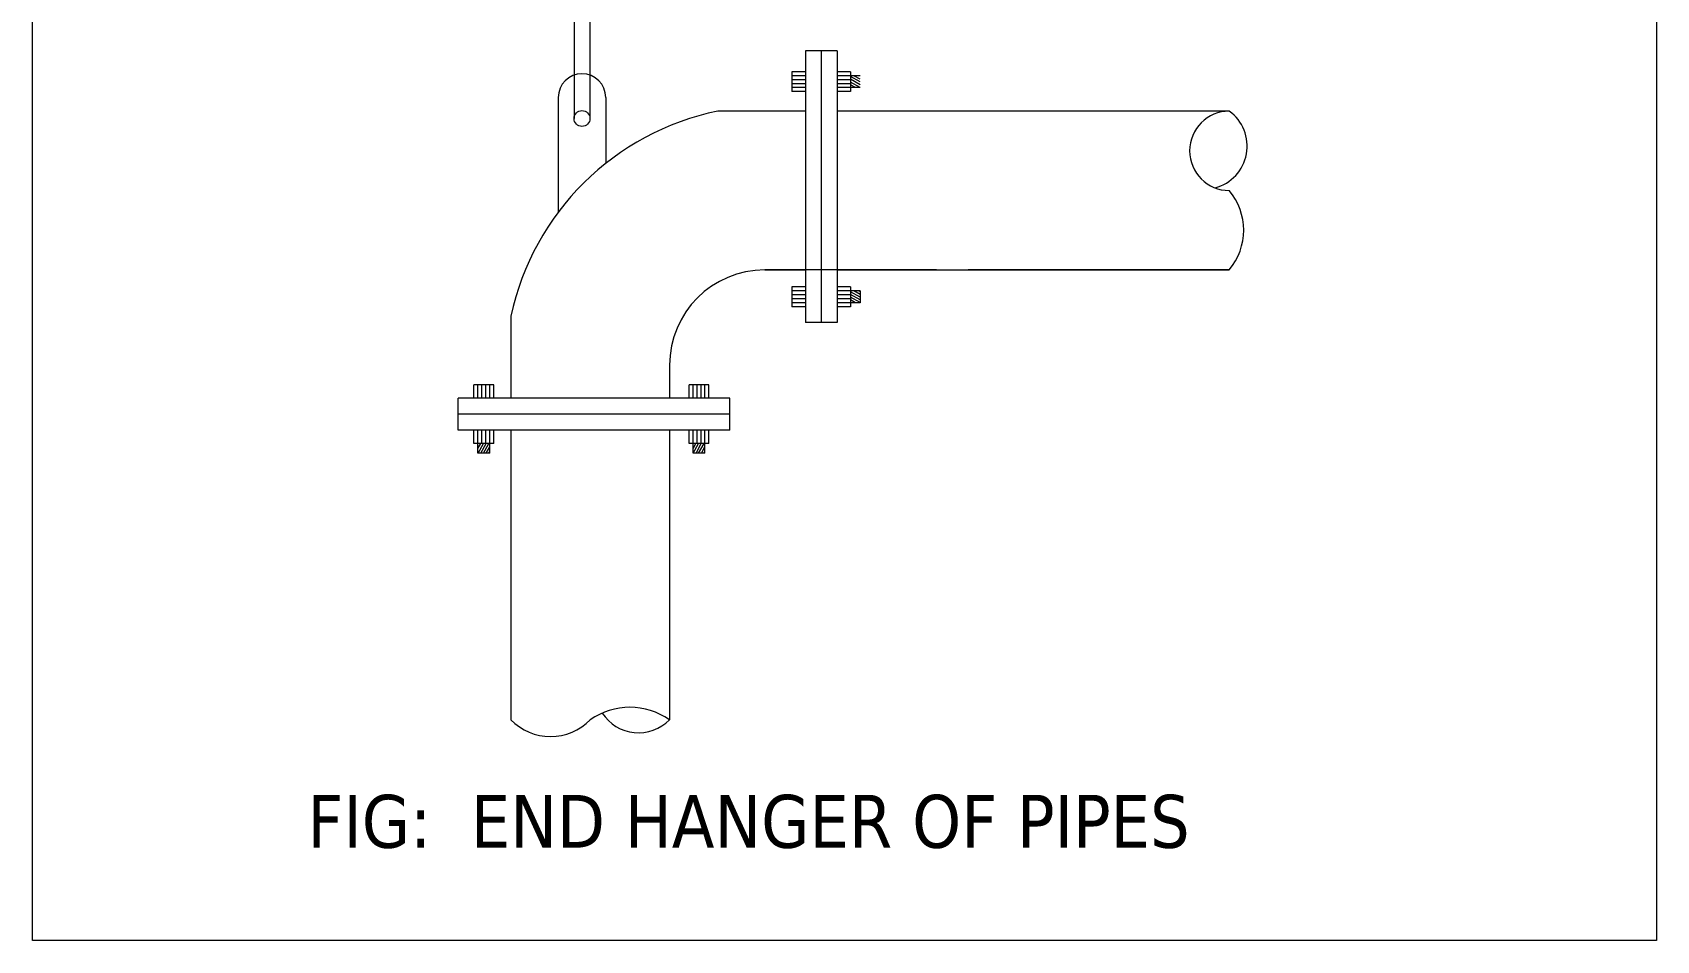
# Model space of a CAD drawing. Header units: inches. Extents: x -98933 to 1585249, y -3352739 to 192771.
# Drawn here: x -774.2 to -319.9, y 50079.5 to 50333.6 of the extents above; entities that cross this region are included whole.
import ezdxf

# ---------------------------------------------------------------- set-up
doc = ezdxf.new("R2010")
doc.units = ezdxf.units.IN
doc.header["$MEASUREMENT"] = 0
for name, color, linetype, lineweight in [('BODY', 7, 'Continuous', 5), ('DIM', 7, 'Continuous', 0), ('FF-PIPE', 14, 'Continuous', 35)]:
    doc.layers.add(name, color=color, linetype=linetype, lineweight=lineweight)
doc.styles.add('arial narrow', font='tahoma.ttf')

# ---------------------------------------------------------------- blocks, each defined once
blk = doc.blocks.new('aqwerty')
at = {"layer": 'BODY'}
for p, q in [((209583.1, -19916.8), (209583.1, -20067.1)), ((209593.9, -19916.8), (209593.9, -20067.1)), ((209740.5, -20021.1), (209740.5, -20205.9)), ((209762.1, -20021.1), (209740.5, -20021.1)), ((209751.3, -20021.1), (209751.3, -20205.9)), ((209762.1, -20021.1), (209762.1, -20205.9)), ((209731.3, -20035.3), (209731.3, -20048.8)), ((209731.3, -20035.3), (209731.3, -20048.8)), ((209740.5, -20035.3), (209731.3, -20035.3)), ((209740.5, -20035.3), (209731.3, -20035.3)), ((209771.2, -20035.3), (209762.1, -20035.3)), ((209771.2, -20035.3), (209762.1, -20035.3)), ((209771.2, -20035.3), (209771.2, -20048.8)), ((209740.5, -20038), (209731.3, -20038)), ((209740.5, -20038), (209731.3, -20038)), ((209740.5, -20040.7), (209731.3, -20040.7)), ((209740.5, -20040.7), (209731.3, -20040.7)), ((209740.5, -20043.4), (209731.3, -20043.4)), ((209740.5, -20043.4), (209731.3, -20043.4)), ((209740.5, -20046.1), (209731.3, -20046.1)), ((209740.5, -20046.1), (209731.3, -20046.1)), ((209777.8, -20038), (209762.1, -20038)), ((209777.8, -20038), (209762.1, -20038)), ((209771.2, -20040.7), (209762.1, -20040.7)), ((209771.2, -20040.7), (209762.1, -20040.7)), ((209771.2, -20043.4), (209762.1, -20043.4)), ((209771.2, -20043.4), (209762.1, -20043.4)), ((209777.8, -20046.1), (209762.1, -20046.1)), ((209777.8, -20046.1), (209762.1, -20046.1)), ((209777.8, -20042.2), (209771.2, -20038.6)), ((209777.8, -20042.2), (209771.2, -20038.6)), ((209777.8, -20044.1), (209771.2, -20040.4)), ((209777.8, -20044.1), (209771.2, -20040.4)), ((209777.8, -20046), (209771.2, -20042.3)), ((209777.8, -20046), (209771.2, -20042.3)), ((209774.7, -20046.1), (209771.2, -20044.1)), ((209774.7, -20046.1), (209771.2, -20044.1)), ((209771.4, -20046.1), (209771.2, -20046)), ((209771.4, -20046.1), (209771.2, -20046)), ((209777.8, -20040.4), (209773.5, -20038)), ((209777.8, -20040.4), (209773.5, -20038)), ((209572.3, -20052.8), (209572.3, -20131)), ((209604.7, -20052.8), (209604.7, -20097.7)), ((209740.5, -20048.8), (209731.3, -20048.8)), ((209740.5, -20048.8), (209731.3, -20048.8)), ((209771.2, -20048.8), (209762.1, -20048.8)), ((209771.2, -20048.8), (209762.1, -20048.8)), ((209740.5, -20062.1), (209681, -20062.1)), ((209829.8, -20062.1), (209762.1, -20062.1)), ((210029, -20062.1), (209822.4, -20062.1)), ((209829.8, -20170.1), (209712.9, -20170.1)), ((209712.9, -20170.1), (209740.5, -20170.1)), ((209762.1, -20170.1), (210029, -20170.1)), ((210029, -20170.1), (209851.4, -20170.1)), ((209731.3, -20181.7), (209731.3, -20195.2)), ((209731.3, -20181.7), (209731.3, -20195.2)), ((209740.5, -20181.7), (209731.3, -20181.7)), ((209740.5, -20181.7), (209731.3, -20181.7)), ((209740.5, -20184.4), (209731.3, -20184.4)), ((209740.5, -20184.4), (209731.3, -20184.4)), ((209740.5, -20187.1), (209731.3, -20187.1)), ((209740.5, -20187.1), (209731.3, -20187.1)), ((209740.5, -20189.8), (209731.3, -20189.8)), ((209740.5, -20189.8), (209731.3, -20189.8)), ((209762.1, -20181.7), (209762.1, -20195.2)), ((209771.2, -20181.7), (209762.1, -20181.7)), ((209771.2, -20181.7), (209762.1, -20181.7)), ((209777.8, -20184.4), (209762.1, -20184.4)), ((209777.8, -20184.4), (209762.1, -20184.4)), ((209771.2, -20187.1), (209762.1, -20187.1)), ((209771.2, -20187.1), (209762.1, -20187.1)), ((209771.2, -20189.8), (209762.1, -20189.8)), ((209771.2, -20189.8), (209762.1, -20189.8)), ((209771.2, -20181.7), (209771.2, -20195.2)), ((209771.2, -20181.7), (209771.2, -20195.2)), ((209777.8, -20188.6), (209771.2, -20185)), ((209777.8, -20188.6), (209771.2, -20185)), ((209777.8, -20190.5), (209771.2, -20186.8)), ((209777.8, -20190.5), (209771.2, -20186.8)), ((209777.8, -20192.4), (209771.2, -20188.7)), ((209777.8, -20192.4), (209771.2, -20188.7)), ((209774.7, -20192.5), (209771.2, -20190.6)), ((209774.7, -20192.5), (209771.2, -20190.6)), ((209777.8, -20186.8), (209773.5, -20184.4)), ((209777.8, -20186.8), (209773.5, -20184.4)), ((209777.8, -20185), (209776.8, -20184.4)), ((209777.8, -20185), (209776.8, -20184.4)), ((209777.8, -20184.4), (209777.8, -20192.5)), ((209777.8, -20184.4), (209777.8, -20192.5)), ((209540.1, -20201.6), (209540.1, -20257.5)), ((209740.5, -20192.5), (209731.3, -20192.5)), ((209740.5, -20192.5), (209731.3, -20192.5)), ((209740.5, -20195.2), (209731.3, -20195.2)), ((209740.5, -20195.2), (209731.3, -20195.2)), ((209777.8, -20192.5), (209762.1, -20192.5)), ((209777.8, -20192.5), (209762.1, -20192.5)), ((209771.2, -20195.2), (209762.1, -20195.2)), ((209771.2, -20195.2), (209762.1, -20195.2)), ((209771.4, -20192.5), (209771.2, -20192.4)), ((209771.4, -20192.5), (209771.2, -20192.4)), ((209762.1, -20205.9), (209740.5, -20205.9)), ((209648.1, -20234.9), (209648.1, -20257.5)), ((209689, -20257.5), (209504.2, -20257.5)), ((209504.2, -20279.1), (209504.2, -20257.5)), ((209515, -20257.5), (209515, -20248.3)), ((209515, -20257.5), (209515, -20248.3)), ((209528.5, -20248.3), (209515, -20248.3)), ((209528.5, -20248.3), (209515, -20248.3)), ((209517.7, -20257.5), (209517.7, -20248.3)), ((209517.7, -20257.5), (209517.7, -20248.3)), ((209520.4, -20257.5), (209520.4, -20248.3)), ((209520.4, -20257.5), (209520.4, -20248.3)), ((209523.1, -20257.5), (209523.1, -20248.3)), ((209523.1, -20257.5), (209523.1, -20248.3)), ((209525.8, -20257.5), (209525.8, -20248.3)), ((209525.8, -20257.5), (209525.8, -20248.3)), ((209528.5, -20257.5), (209528.5, -20248.3)), ((209528.5, -20257.5), (209528.5, -20248.3)), ((209661.4, -20257.5), (209661.4, -20248.3)), ((209661.4, -20257.5), (209661.4, -20248.3)), ((209674.9, -20248.3), (209661.4, -20248.3)), ((209674.9, -20248.3), (209661.4, -20248.3)), ((209664.1, -20257.5), (209664.1, -20248.3)), ((209664.1, -20257.5), (209664.1, -20248.3)), ((209666.8, -20257.5), (209666.8, -20248.3)), ((209666.8, -20257.5), (209666.8, -20248.3)), ((209669.5, -20257.5), (209669.5, -20248.3)), ((209669.5, -20257.5), (209669.5, -20248.3)), ((209672.2, -20257.5), (209672.2, -20248.3)), ((209672.2, -20257.5), (209672.2, -20248.3)), ((209674.9, -20257.5), (209674.9, -20248.3)), ((209674.9, -20257.5), (209674.9, -20248.3)), ((209689, -20279.1), (209689, -20257.5)), ((209689, -20268.3), (209504.2, -20268.3)), ((209689, -20279.1), (209504.2, -20279.1)), ((209528.5, -20279.1), (209515, -20279.1)), ((209515, -20288.3), (209515, -20279.1)), ((209515, -20288.3), (209515, -20279.1)), ((209517.7, -20294.8), (209517.7, -20279.1)), ((209517.7, -20294.8), (209517.7, -20279.1)), ((209520.4, -20288.3), (209520.4, -20279.1)), ((209520.4, -20288.3), (209520.4, -20279.1)), ((209523.1, -20288.3), (209523.1, -20279.1)), ((209523.1, -20288.3), (209523.1, -20279.1)), ((209525.8, -20294.8), (209525.8, -20279.1)), ((209525.8, -20294.8), (209525.8, -20279.1)), ((209528.5, -20288.3), (209528.5, -20279.1)), ((209528.5, -20288.3), (209528.5, -20279.1)), ((209540.1, -20279.1), (209540.1, -20326.5)), ((209648.1, -20279.1), (209648.1, -20326.5)), ((209661.4, -20288.3), (209661.4, -20279.1)), ((209661.4, -20288.3), (209661.4, -20279.1)), ((209664.1, -20294.8), (209664.1, -20279.1)), ((209664.1, -20294.8), (209664.1, -20279.1)), ((209666.8, -20288.3), (209666.8, -20279.1)), ((209666.8, -20288.3), (209666.8, -20279.1)), ((209669.5, -20288.3), (209669.5, -20279.1)), ((209669.5, -20288.3), (209669.5, -20279.1)), ((209672.2, -20294.8), (209672.2, -20279.1)), ((209672.2, -20294.8), (209672.2, -20279.1)), ((209674.9, -20288.3), (209674.9, -20279.1)), ((209674.9, -20288.3), (209674.9, -20279.1)), ((209528.5, -20288.3), (209515, -20288.3)), ((209528.5, -20288.3), (209515, -20288.3)), ((209517.7, -20291.7), (209519.6, -20288.3)), ((209517.7, -20291.7), (209519.6, -20288.3)), ((209517.7, -20288.4), (209517.7, -20288.3)), ((209517.7, -20288.4), (209517.7, -20288.3)), ((209517.8, -20294.8), (209521.4, -20288.3)), ((209517.8, -20294.8), (209521.4, -20288.3)), ((209519.6, -20294.8), (209523.3, -20288.3)), ((209519.6, -20294.8), (209523.3, -20288.3)), ((209521.5, -20294.8), (209525.2, -20288.3)), ((209521.5, -20294.8), (209525.2, -20288.3)), ((209523.3, -20294.8), (209525.8, -20290.5)), ((209523.3, -20294.8), (209525.8, -20290.5)), ((209674.9, -20288.3), (209661.4, -20288.3)), ((209664.1, -20291.7), (209666, -20288.3)), ((209664.1, -20291.7), (209666, -20288.3)), ((209664.1, -20288.4), (209664.2, -20288.3)), ((209664.1, -20288.4), (209664.2, -20288.3)), ((209664.2, -20294.8), (209667.9, -20288.3)), ((209664.2, -20294.8), (209667.9, -20288.3)), ((209666.1, -20294.8), (209669.7, -20288.3)), ((209666.1, -20294.8), (209669.7, -20288.3)), ((209667.9, -20294.8), (209671.6, -20288.3)), ((209667.9, -20294.8), (209671.6, -20288.3)), ((209669.8, -20294.8), (209672.2, -20290.5)), ((209669.8, -20294.8), (209672.2, -20290.5)), ((209525.8, -20294.8), (209517.7, -20294.8)), ((209525.8, -20294.8), (209517.7, -20294.8)), ((209525.2, -20294.8), (209525.8, -20293.8)), ((209525.2, -20294.8), (209525.8, -20293.8)), ((209672.2, -20294.8), (209664.1, -20294.8)), ((209672.2, -20294.8), (209664.1, -20294.8)), ((209671.6, -20294.8), (209672.2, -20293.8)), ((209671.6, -20294.8), (209672.2, -20293.8)), ((209540.1, -20320.2), (209540.1, -20476.3)), ((209648.1, -20320.2), (209648.1, -20476.3))]:
    blk.add_line(p, q, dxfattribs=at)
blk.add_circle((209588.5, -20067.1), 5.43, dxfattribs=at)
for centre, radius, start, end in [((209588.5, -20052.8), 16.2, 0, 180), ((209717.6, -20239.9), 181.6, 101.6309, 167.7998), ((210029, -20089.1), 27, 90, 270), ((210011.8, -20085.9), 29.4, 284.8748, 54.1866), ((209997, -20143.1), 41.8, 319.7668, 40.2332), ((209712.9, -20234.9), 64.8, 90, 180), ((209621.1, -20514.8), 47, 54.9573, 125.0427), ((209567.1, -20450.1), 37.6, 224.1811, 315.8189), ((209627, -20455.5), 29.6, 213.2127, 315.3265)]:
    blk.add_arc(centre, radius, start, end, dxfattribs=at)
at = {"layer": 'DIM', "color": 7}
blk.add_lwpolyline([(209214.6, -19543.8), (210319.8, -19543.8), (210319.8, -20626.5), (209214.6, -20626.5)], close=True, dxfattribs=at)
at = {"layer": 'FF-PIPE', "color": 0, "lineweight": 0, "style": 'arial narrow'}
blk.add_text('FIG:  END HANGER OF PIPES', height=36, dxfattribs=at).set_placement((209401.7, -20563.4))

msp = doc.modelspace()

# ---------------------------------------------------------------- block references
at = {"layer": 'DIM', "color": 0, "lineweight": -2, "xscale": 0.4111037293332629, "yscale": 0.4111037293332629, "zscale": 0.4111037293385709}
msp.add_blockref('aqwerty', (-86783.09, 58559.14), dxfattribs=at)

doc.saveas('drawing.dxf')
